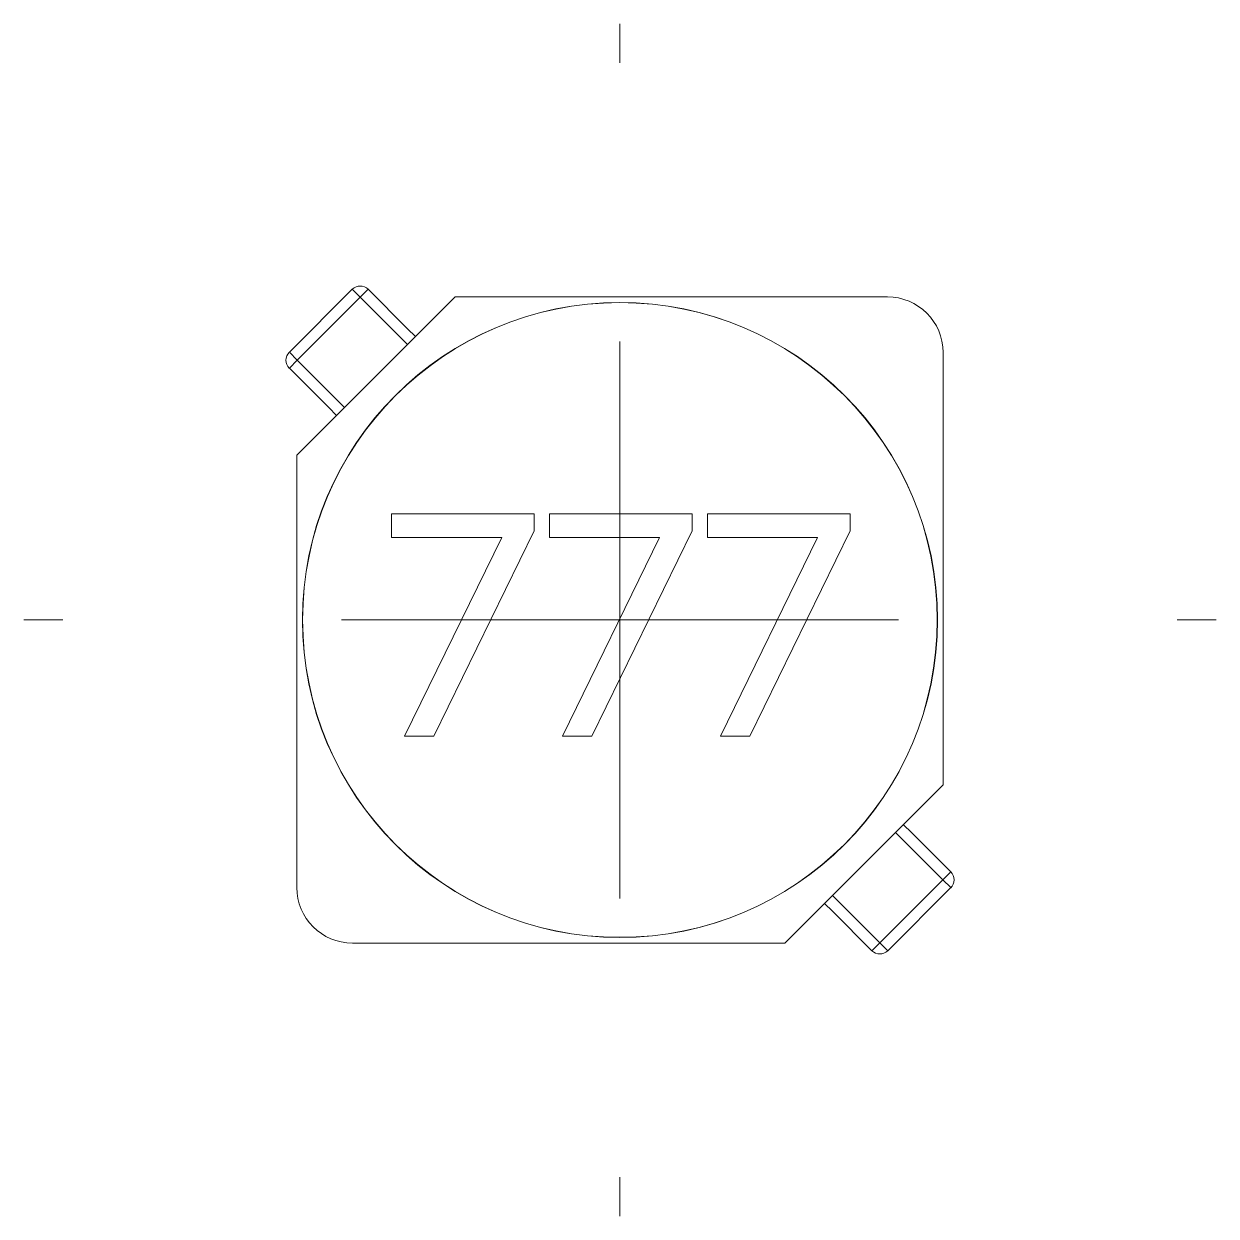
# Model space of a CAD drawing. Header units: millimetres. Extents: x 127.2 to 167.1, y 87.9 to 122.9.
# Drawn here: x 127.21 to 137.91, y 112.19 to 122.89 of the extents above.
import ezdxf

# ---------------------------------------------------------------- set-up
doc = ezdxf.new("R2010")
doc.units = ezdxf.units.MM
doc.linetypes.add('PHANTOM', pattern=[12.7, 6.35, -1.27, 1.27, -1.27, 1.27, -1.27])

# ---------------------------------------------------------------- blocks, each defined once
blk = doc.blocks.new('SW_CENTERMARKSYMBOL_0')
at = {"color": 0, "linetype": 'Continuous', "lineweight": 0}
for p, q in [((0, 5), (0, 5.35)), ((0, 0), (0, 2.5)), ((-5, 0), (-5.35, 0)), ((0, 0), (-2.5, 0)), ((0, 0), (0, -2.5)), ((0, 0), (2.5, 0)), ((5, 0), (5.35, 0)), ((0, -5), (0, -5.35))]:
    blk.add_line(p, q, dxfattribs=at)

msp = doc.modelspace()

# ---------------------------------------------------------------- linework, layer by layer
at = {"color": 7, "linetype": 'Continuous', "lineweight": 0}
for p, q in [((130.159, 120.512), (129.594, 119.946)), ((130.654, 120.158), (130.301, 120.512)), ((131.081, 120.444), (129.661, 119.024)), ((134.961, 120.444), (131.081, 120.444)), ((130.725, 120.087), (130.654, 120.158)), ((135.461, 116.064), (135.461, 119.944)), ((129.594, 119.805), (129.947, 119.451)), ((129.947, 119.451), (130.018, 119.38)), ((129.661, 119.024), (129.661, 115.144)), ((130.512, 118.498), (131.792, 118.498)), ((130.512, 118.285), (130.512, 118.498)), ((131.792, 118.498), (131.792, 118.343)), ((131.929, 118.498), (133.209, 118.498)), ((131.929, 118.285), (131.929, 118.498)), ((133.209, 118.498), (133.209, 118.343)), ((133.346, 118.498), (134.626, 118.498)), ((133.346, 118.285), (133.346, 118.498)), ((134.626, 118.498), (134.626, 118.343)), ((131.792, 118.343), (130.892, 116.5)), ((133.209, 118.343), (132.309, 116.5)), ((134.626, 118.343), (133.726, 116.5)), ((131.5, 118.285), (130.512, 118.285)), ((130.628, 116.5), (131.5, 118.285)), ((132.917, 118.285), (131.929, 118.285)), ((132.045, 116.5), (132.917, 118.285)), ((134.334, 118.285), (133.346, 118.285)), ((133.462, 116.5), (134.334, 118.285)), ((130.892, 116.5), (130.628, 116.5)), ((132.309, 116.5), (132.045, 116.5)), ((133.726, 116.5), (133.462, 116.5)), ((134.041, 114.644), (135.461, 116.064)), ((135.176, 115.637), (135.105, 115.707)), ((135.529, 115.283), (135.176, 115.637)), ((134.964, 114.576), (135.529, 115.142)), ((134.398, 115), (134.469, 114.93)), ((134.469, 114.93), (134.822, 114.576)), ((130.161, 114.644), (134.041, 114.644))]:
    msp.add_line(p, q, dxfattribs=at)
at = {"color": 8, "linetype": 'PHANTOM', "lineweight": 0}
for p, q in [((130.23, 120.441), (130.159, 120.512)), ((130.301, 120.512), (130.23, 120.441)), ((129.664, 119.875), (130.23, 120.441)), ((130.23, 120.441), (130.654, 120.017)), ((129.594, 119.946), (129.664, 119.875)), ((129.664, 119.875), (129.594, 119.805)), ((130.089, 119.451), (129.664, 119.875)), ((135.034, 115.637), (135.459, 115.212)), ((135.459, 115.212), (135.529, 115.283)), ((135.459, 115.212), (134.893, 114.647)), ((135.529, 115.142), (135.459, 115.212)), ((134.893, 114.647), (134.469, 115.071)), ((134.822, 114.576), (134.893, 114.647)), ((134.893, 114.647), (134.964, 114.576))]:
    msp.add_line(p, q, dxfattribs=at)
at = {"color": 7, "linetype": 'Continuous', "lineweight": 0}
for radius in [2.85, 2.848]:
    msp.add_circle((132.561, 117.544), radius, dxfattribs=at)
for centre, radius, start, end in [((130.23, 120.441), 0.1, 45, 135), ((134.961, 119.944), 0.5, 0, 90), ((129.664, 119.875), 0.1, 135, 180), ((129.664, 119.875), 0.1, 180, 225), ((135.459, 115.212), 0.1, 0, 45), ((130.161, 115.144), 0.5, 180, 270), ((135.459, 115.212), 0.1, 315, 0), ((134.893, 114.647), 0.1, 225, 315)]:
    msp.add_arc(centre, radius, start, end, dxfattribs=at)

# ---------------------------------------------------------------- block references
msp.add_blockref('SW_CENTERMARKSYMBOL_0', (132.561, 117.544), dxfattribs=at)

doc.saveas('drawing.dxf')
